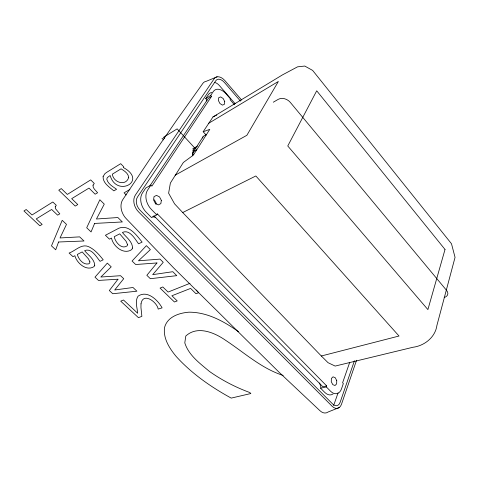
<?xml version="1.0" encoding="UTF-8"?>
<svg xmlns="http://www.w3.org/2000/svg" width="479" height="479" viewBox="0 0 479 479"><rect width="100%" height="100%" fill="white"/><g stroke="black" fill="none" stroke-linecap="round" stroke-linejoin="round"><path stroke-width="0.72" d="M192.51 155.825L193.318 149.376L195.995 148.143M155.926 204.413L156.118 203.096L154.334 199.713M356.544 360.256L341.551 404.096A10.933 6.82 76.8 0 1 332.127 406.252L138.563 211.886A12.478 9.101 60.7 0 1 135.341 195.139L214.251 78.64A10.861 6.646 59.5 0 1 225.088 80.813L241.679 100.087M354.43 360.765L340.138 402.312A8.604 5.371 76.8 0 1 332.642 404.001L140.096 210.233A9.819 7.155 60.7 0 1 137.533 196.947L215.778 80.723A8.55 5.233 59.5 0 1 224.394 82.436L240.494 101.111M338.06 392.888L334.366 403.462A8.55 5.377 76.9 0 1 333.36 405.378M349.736 362.292L342.605 382.775L343.341 383.535L341.503 388.84A12.753 7.951 76 0 1 330.462 391.121L326.331 386.93L320.595 388.194L324.714 392.355A12.67 7.963 76.1 0 0 333.031 393.989M326.331 386.93L326.696 385.93L157.357 213.921L156.19 214.52M320.595 388.194L320.96 387.2L319.571 382.972M203.168 131.749L209.796 129.36L193.372 155.088L183.349 162.483L170.38 183.056L168.62 193.193L174.56 203.832L182.709 212.544L321.331 355.993L328.055 362.699L335.15 366.07L412.964 347.263C424.424 345.832 435.345 337.24 436.92 325.385L455.05 257.361L451.499 243.769L312.637 70.413L304.764 66.054L297.567 66.832L282.49 74.874L213.005 116.912L203.168 131.749L206.132 135.024M234.471 104.751L230.064 99.668L230.513 98.961L226.142 93.926A12.855 7.963 59.9 0 0 213.293 91.555L210.718 95.411L211.556 96.369L151.891 186.145L150.909 185.133L145.748 188.031L142.461 192.935A14.34 10.364 61.1 0 0 146.203 212.203L151.514 217.562L156.759 214.861L157.357 213.921M193.121 152.25L202.988 136.844M150.909 185.133L147.628 190.055A14.442 10.364 61.2 0 0 151.424 209.455L156.759 214.861M149.933 185.84L208.221 98.476L211.556 96.369M206.862 100.937L206.563 99.53L205.731 98.584L208.311 94.734A12.771 7.975 59.8 0 1 211.778 92.465M205.731 98.584L210.718 95.411M208.599 123.331L278.353 81.466L246.871 135.294L175.146 175.206M206.599 134.371L203.832 135.994A4.263 3.042 34 0 0 202.707 138.036M192.744 148.819L197.396 146.125M273.293 102.207L278.227 99.351A8.945 7.017 30.6 0 1 290.268 102.338L446.626 290.43A8.131 5.299 14.4 0 1 444.171 297.537M196.749 149.807L193.959 151.406A4.347 3.024 33.6 0 0 193.175 154.789M129.881 189.486L124.049 192.821L126.163 194.947M182.709 212.544L255.846 175.967L399.031 336.024L321.331 355.993M213.005 116.912L216.801 115.038M217.167 76.796L206.221 81.322A12.634 7.856 59.2 0 0 202.773 83.496L176.404 120.576L151.699 156.388L122.852 199.521A14.484 10.724 60.4 0 0 126.546 219.005L173.823 268.078L278.784 371.955L319.78 410.539A12.711 8.065 77.1 0 0 328.151 411.988L339.222 407.539M189.983 283.311L168.087 292.07L162.812 286.963L160.064 288.089L174.44 301.986L177.218 300.92L171.895 295.759L190.6 288.412L195.995 293.729L198.623 292.723L196.186 290.017M326.696 385.93L322.864 386.775L153.855 215.724M152.819 216.771L155.627 217.364M283.173 375.458C261.504 368.465 244.344 352.676 225.645 340.335C214.526 332.588 197.39 325.253 185.798 336.03L184.792 342.88C188.612 355.214 199.905 363.357 209.353 371.363C221.837 380.182 235.458 387.254 249.798 392.529L250.846 393.534L231.213 398.103C210.97 387.002 191.804 373.674 176.212 356.502C169.542 348.461 163.034 338.503 164.537 327.558C167.333 316.739 179.086 312.961 189.019 312.176C207.359 312.164 223.921 321.337 238.488 331.684M192.887 150.172L194.163 150.903M162.004 138.233L163.537 139.874M164.465 138.437L163.447 137.341L177.158 128.863L195.504 148.837M235.111 103.698L219.436 85.609A8.496 5.245 59.4 0 0 214.347 82.424M141.006 303.836L140.958 307.572L141.88 316.356L138.437 317.667L120.72 301.153L123.498 300.004L137.671 313.254C137.281 307.704 134.695 301.231 138.048 296.184C147.221 289.771 157.86 300.04 162.1 307.865L158.184 309.075C157.034 301.8 142.856 291.783 141.006 303.836M336.743 380.637L336.647 383.865L335.013 385.517L332.779 384.631L331.27 381.697L331.378 378.458L333.025 376.817L335.246 377.727L336.743 380.637M55.229 206.844L55.486 208.664L59.797 213.856L57.63 215.155L51.642 209.473L36.254 218.909L42.146 224.417L39.859 225.783L23.95 210.958L26.201 209.521L32.039 214.969L52.828 201.988L56.306 205.311L55.229 206.844M103.105 176.523C102.728 183.062 109.452 187.175 113.858 190.864L116.577 189.277C112.858 186.576 107.901 184.008 106.769 179.176L107.308 177.601L110.158 175.5C116.487 197.845 148.268 181.068 123.289 167.482L123.798 166.86L120.702 163.686L106.619 172.398L104.907 173.673L103.105 176.523M93.034 185.169C92.621 188.343 95.896 190.522 97.602 192.75L95.159 194.211L88.974 188.097L71.688 198.659L77.784 204.563L75.215 206.09L58.767 190.193L61.294 188.582L67.329 194.432L90.699 179.894L94.297 183.475L93.034 185.169M224.729 101.566L224.429 104.296L222.448 105.117L219.933 103.53L218.364 100.458L218.675 97.716L220.669 96.92L223.172 98.518L224.729 101.566M89.89 261.839L89.741 263.001L88.789 263.833C83.244 265.264 78.64 259.223 77.293 254.457L82.202 251.912L88.453 258.864L89.89 261.839M161.327 200.324L160.86 203.623L158.393 204.892L155.358 203.371L153.549 199.935L154.034 196.618L156.519 195.378L159.537 196.917L161.327 200.324M127.48 244.506L127.246 245.769C121.654 249.978 115.116 241.991 114.23 236.68L119.72 233.848L126.097 241.296L127.48 244.506M128.653 177.559C125.869 186.72 113.152 182.313 112.337 174.17L121.073 168.836C124.253 170.847 128.468 173.338 128.653 177.559M445.021 249.463L427.897 309.602L287.765 145.981L316.709 90.8L445.021 249.463M58.564 241.997L55.708 249.793L51.487 245.883L62.21 220.316L66.491 224.382L60.031 237.949L79.658 236.877L83.999 240.997L58.564 241.997M94.608 223.43L91.058 231.938L86.699 227.759L99.848 199.761L104.272 204.132L96.435 219.005L117.864 217.538L122.343 221.951L94.608 223.43M94.746 265.174L94.052 266.587C86.507 271.629 76.796 263.121 74.85 255.72L73 256.678L69.102 253.044C75.311 250.948 81.382 243.524 88.501 246.613C94.591 249.391 99.123 254.66 103.213 259.804L100.063 261.342C96.477 257.061 91.483 247.637 84.609 250.673C88.166 255.127 94.315 258.965 94.746 265.174M132.551 248.056L131.713 249.595C123.72 255.175 113.074 246.272 111.493 238.087L109.428 239.153L105.41 235.267L118.87 228.214C128.839 224.196 136.755 235.387 142.107 242.105L138.581 243.817C135.048 239.105 129.719 229.01 122.414 232.459C126.037 237.213 132.521 241.464 132.551 248.056M117.972 279.227L109.338 290.543L112.757 293.735L136.898 291.202L132.994 287.496L114.709 289.993L123.714 278.688L120.57 275.706L100.853 277.024L111.212 266.827L107.32 263.127L94.98 277.161L98.482 280.431L117.972 279.227M156.95 262.959L146.843 275.311L150.358 278.706L176.787 275.659L172.781 271.707L152.717 274.647L163.237 262.294L160.01 259.109L138.461 260.81L150.382 249.607L146.37 245.655L132.072 261.037L135.677 264.522L156.95 262.959"/></g></svg>
